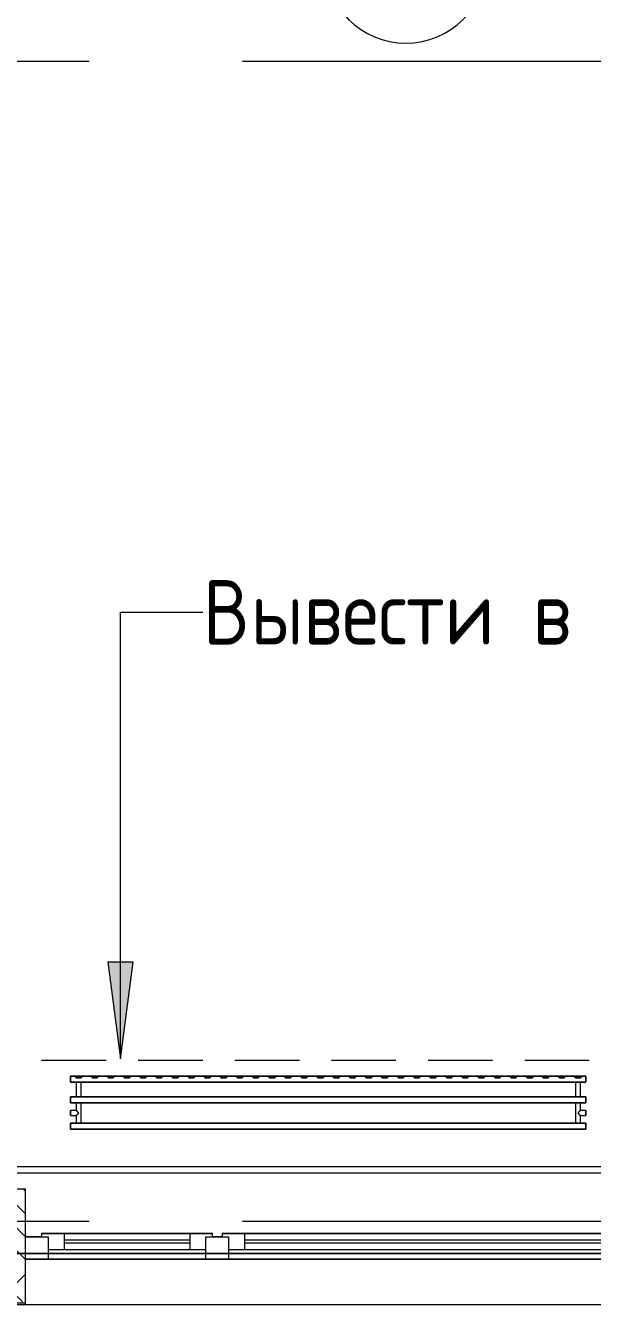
# Model space of a CAD drawing. Header units: millimetres. Extents: x 81368 to 286493, y -8553 to 29000.
# Drawn here: x 113680 to 115440, y -258 to 3710 of the extents above; entities that cross this region are included whole.
import ezdxf

# ---------------------------------------------------------------- set-up
doc = ezdxf.new("R2010")
doc.units = ezdxf.units.MM
doc.linetypes.add('ADSK_Штрих_ш2 п1', pattern=[300, 200, -100])
doc.linetypes.add('Осевая', pattern=[3175, 635, -476.25, 1587.5, -476.25])
for name, color, linetype, lineweight in [('A-AREA-IDEN', 7, 'Continuous', 9), ('A-DETL-2', 7, 'ADSK_Штрих_ш2 п1', 9), ('A-GLAZ', 7, 'Continuous', 9), ('A-WALL', 7, 'Continuous', 9), ('A-WALL-1', 7, 'Continuous', 13), ('I-WALL', 7, 'Continuous', 9), ('Оси-2', 7, 'Осевая', 9)]:
    doc.layers.add(name, color=color, linetype=linetype, lineweight=lineweight)
for name, color, linetype, lineweight, true_color in [('A-FLOR-1', 7, 'Continuous', 9, 0xaaaaaa), ('G-ANNO-TEXT-1', 7, 'Continuous', 9, 0x3c3c3c), ('M-EQPM-1', 7, 'Continuous', 9, 0xaaaaaa)]:
    doc.layers.add(name, color=color, linetype=linetype, lineweight=lineweight, true_color=true_color)
doc.styles.add('GOST Common_1', font='GOST_Common.ttf', dxfattribs={"width": 0.9, "height": 200})

# ---------------------------------------------------------------- blocks, each defined once
blk = doc.blocks.new('120_Окно_СКБ_2Ст_Фрамуга сверху - 120_Окно_СКБ_2Ст_2300х2500_h_ ДОО-19727959-План монтажа стен и перегородок 1 этажа в осях 23_1-33')
at = {"layer": 'A-GLAZ'}
for p, q in [((-1150, -127), (-1150, -57)), ((-1150, -57), (-1080, -57)), ((1150, -57), (-1150, -57)), ((-1080, -57), (-1080, -127)), ((-1080, -57), (1080, -57)), ((520, -127), (520, -57)), ((520, -57), (590, -57)), ((590, -57), (590, -127)), ((1080, -127), (1080, -57)), ((1080, -57), (1150, -57)), ((1150, -57), (1150, -127)), ((520, -87), (-1080, -87)), ((-1080, -87), (-1080, -127)), ((-1030, -137), (-1030, -87)), ((-1030, -107), (470, -107)), ((470, -117), (-1030, -117)), ((470, -137), (470, -87)), ((520, -127), (520, -87)), ((1080, -87), (590, -87)), ((590, -87), (590, -127)), ((640, -137), (640, -87)), ((640, -107), (1030, -107)), ((1030, -117), (640, -117)), ((1030, -137), (1030, -87)), ((1080, -127), (1080, -87)), ((-1080, -127), (-1150, -127)), ((-1150, -127), (-1100, -127)), ((-1080, -127), (-1100, -127)), ((-1100, -127), (-1100, -137)), ((-1100, -137), (540, -137)), ((540, -137), (-1100, -137)), ((590, -127), (520, -127)), ((540, -127), (520, -127)), ((540, -127), (570, -127)), ((540, -127), (570, -127)), ((540, -137), (540, -127)), ((590, -127), (570, -127)), ((570, -127), (570, -137)), ((570, -137), (1100, -137)), ((1100, -137), (570, -137)), ((1150, -127), (1080, -127)), ((1100, -127), (1080, -127)), ((1100, -127), (1150, -127)), ((1100, -137), (1100, -127))]:
    blk.add_line(p, q, dxfattribs=at)
blk = doc.blocks.new('radiator_prado_classic_z_tip_30_po exemplyaru - Classic Z Тип 30-300-V26-План монтажа стен и перегородок 1 этажа в осях 23_1-33')
at = {"layer": 'M-EQPM-1'}
for p, q in [((0, 228), (0, 210)), ((1600, 228), (0, 228)), ((0, 210), (0, 228)), ((0, 228), (12.5, 228)), ((0, 210), (1600, 210)), ((17.5, 210), (0, 210)), ((12.5, 228), (37.5, 228)), ((37.5, 228), (12.5, 228)), ((12.5, 228), (37.5, 228)), ((12.5, 228), (17.5, 223)), ((12.5, 228), (17.5, 223)), ((32.5, 223), (17.5, 223)), ((17.5, 223), (32.5, 223)), ((17.5, 210), (17.5, 164)), ((17.5, 210), (17.5, 164)), ((32.5, 210), (17.5, 210)), ((17.5, 210), (28.7, 210)), ((32.5, 210), (17.5, 210)), ((17.5, 210), (32.5, 210)), ((31.5, 210), (18.5, 210)), ((28.7, 210), (30.3, 210)), ((30.3, 210), (32.5, 210)), ((32.5, 223), (37.5, 228)), ((37.5, 228), (32.5, 223)), ((32.5, 164), (32.5, 210)), ((32.5, 164), (32.5, 210)), ((1567.5, 210), (32.5, 210)), ((37.5, 228), (62.5, 228)), ((62.5, 228), (87.5, 228)), ((87.5, 228), (62.5, 228)), ((62.5, 228), (87.5, 228)), ((62.5, 228), (67.5, 223)), ((62.5, 228), (67.5, 223)), ((82.5, 223), (67.5, 223)), ((67.5, 223), (82.5, 223)), ((82.5, 223), (87.5, 228)), ((87.5, 228), (82.5, 223)), ((87.5, 228), (112.5, 228)), ((112.5, 228), (137.5, 228)), ((137.5, 228), (112.5, 228)), ((112.5, 228), (137.5, 228)), ((112.5, 228), (117.5, 223)), ((112.5, 228), (117.5, 223)), ((132.5, 223), (117.5, 223)), ((117.5, 223), (132.5, 223)), ((132.5, 223), (137.5, 228)), ((137.5, 228), (132.5, 223)), ((137.5, 228), (162.5, 228)), ((162.5, 228), (187.5, 228)), ((187.5, 228), (162.5, 228)), ((162.5, 228), (187.5, 228)), ((162.5, 228), (167.5, 223)), ((162.5, 228), (167.5, 223)), ((182.5, 223), (167.5, 223)), ((167.5, 223), (182.5, 223)), ((182.5, 223), (187.5, 228)), ((187.5, 228), (182.5, 223)), ((187.5, 228), (212.5, 228)), ((212.5, 228), (237.5, 228)), ((237.5, 228), (212.5, 228)), ((212.5, 228), (237.5, 228)), ((212.5, 228), (217.5, 223)), ((212.5, 228), (217.5, 223)), ((232.5, 223), (217.5, 223)), ((217.5, 223), (232.5, 223)), ((232.5, 223), (237.5, 228)), ((237.5, 228), (232.5, 223)), ((237.5, 228), (262.5, 228)), ((262.5, 228), (287.5, 228)), ((287.5, 228), (262.5, 228)), ((262.5, 228), (287.5, 228)), ((262.5, 228), (267.5, 223)), ((262.5, 228), (267.5, 223)), ((282.5, 223), (267.5, 223)), ((267.5, 223), (282.5, 223)), ((282.5, 223), (287.5, 228)), ((287.5, 228), (282.5, 223)), ((287.5, 228), (312.5, 228)), ((312.5, 228), (337.5, 228)), ((337.5, 228), (312.5, 228)), ((312.5, 228), (337.5, 228)), ((312.5, 228), (317.5, 223)), ((312.5, 228), (317.5, 223)), ((332.5, 223), (317.5, 223)), ((317.5, 223), (332.5, 223)), ((332.5, 223), (337.5, 228)), ((337.5, 228), (332.5, 223)), ((337.5, 228), (362.5, 228)), ((362.5, 228), (387.5, 228)), ((387.5, 228), (362.5, 228)), ((362.5, 228), (387.5, 228)), ((362.5, 228), (367.5, 223)), ((362.5, 228), (367.5, 223)), ((382.5, 223), (367.5, 223)), ((367.5, 223), (382.5, 223)), ((382.5, 223), (387.5, 228)), ((387.5, 228), (382.5, 223)), ((387.5, 228), (412.5, 228)), ((412.5, 228), (437.5, 228)), ((437.5, 228), (412.5, 228)), ((412.5, 228), (437.5, 228)), ((412.5, 228), (417.5, 223)), ((412.5, 228), (417.5, 223)), ((432.5, 223), (417.5, 223)), ((417.5, 223), (432.5, 223)), ((432.5, 223), (437.5, 228)), ((437.5, 228), (432.5, 223)), ((437.5, 228), (462.5, 228)), ((462.5, 228), (487.5, 228)), ((487.5, 228), (462.5, 228)), ((462.5, 228), (487.5, 228)), ((462.5, 228), (467.5, 223)), ((462.5, 228), (467.5, 223)), ((482.5, 223), (467.5, 223)), ((467.5, 223), (482.5, 223)), ((482.5, 223), (487.5, 228)), ((487.5, 228), (482.5, 223)), ((487.5, 228), (512.5, 228)), ((512.5, 228), (537.5, 228)), ((537.5, 228), (512.5, 228)), ((512.5, 228), (537.5, 228)), ((512.5, 228), (517.5, 223)), ((512.5, 228), (517.5, 223)), ((532.5, 223), (517.5, 223)), ((517.5, 223), (532.5, 223)), ((532.5, 223), (537.5, 228)), ((537.5, 228), (532.5, 223)), ((537.5, 228), (562.5, 228)), ((562.5, 228), (587.5, 228)), ((587.5, 228), (562.5, 228)), ((562.5, 228), (587.5, 228)), ((562.5, 228), (567.5, 223)), ((562.5, 228), (567.5, 223)), ((582.5, 223), (567.5, 223)), ((567.5, 223), (582.5, 223)), ((582.5, 223), (587.5, 228)), ((587.5, 228), (582.5, 223)), ((587.5, 228), (612.5, 228)), ((612.5, 228), (637.5, 228)), ((637.5, 228), (612.5, 228)), ((612.5, 228), (637.5, 228)), ((612.5, 228), (617.5, 223)), ((612.5, 228), (617.5, 223)), ((632.5, 223), (617.5, 223)), ((617.5, 223), (632.5, 223)), ((632.5, 223), (637.5, 228)), ((637.5, 228), (632.5, 223)), ((637.5, 228), (662.5, 228)), ((662.5, 228), (687.5, 228)), ((687.5, 228), (662.5, 228)), ((662.5, 228), (687.5, 228)), ((662.5, 228), (667.5, 223)), ((662.5, 228), (667.5, 223)), ((682.5, 223), (667.5, 223)), ((667.5, 223), (682.5, 223)), ((682.5, 223), (687.5, 228)), ((687.5, 228), (682.5, 223)), ((687.5, 228), (712.5, 228)), ((712.5, 228), (737.5, 228)), ((737.5, 228), (712.5, 228)), ((712.5, 228), (737.5, 228)), ((712.5, 228), (717.5, 223)), ((712.5, 228), (717.5, 223)), ((732.5, 223), (717.5, 223)), ((717.5, 223), (732.5, 223)), ((732.5, 223), (737.5, 228)), ((737.5, 228), (732.5, 223)), ((737.5, 228), (762.5, 228)), ((762.5, 228), (787.5, 228)), ((787.5, 228), (762.5, 228)), ((762.5, 228), (787.5, 228)), ((762.5, 228), (767.5, 223)), ((762.5, 228), (767.5, 223)), ((782.5, 223), (767.5, 223)), ((767.5, 223), (782.5, 223)), ((782.5, 223), (787.5, 228)), ((787.5, 228), (782.5, 223)), ((787.5, 228), (812.5, 228)), ((812.5, 228), (837.5, 228)), ((837.5, 228), (812.5, 228)), ((812.5, 228), (837.5, 228)), ((812.5, 228), (817.5, 223)), ((812.5, 228), (817.5, 223)), ((832.5, 223), (817.5, 223)), ((817.5, 223), (832.5, 223)), ((832.5, 223), (837.5, 228)), ((837.5, 228), (832.5, 223)), ((837.5, 228), (862.5, 228)), ((862.5, 228), (887.5, 228)), ((887.5, 228), (862.5, 228)), ((862.5, 228), (887.5, 228)), ((862.5, 228), (867.5, 223)), ((862.5, 228), (867.5, 223)), ((882.5, 223), (867.5, 223)), ((867.5, 223), (882.5, 223)), ((882.5, 223), (887.5, 228)), ((887.5, 228), (882.5, 223)), ((887.5, 228), (912.5, 228)), ((912.5, 228), (937.5, 228)), ((937.5, 228), (912.5, 228)), ((912.5, 228), (937.5, 228)), ((912.5, 228), (917.5, 223)), ((912.5, 228), (917.5, 223)), ((932.5, 223), (917.5, 223)), ((917.5, 223), (932.5, 223)), ((932.5, 223), (937.5, 228)), ((937.5, 228), (932.5, 223)), ((937.5, 228), (962.5, 228)), ((962.5, 228), (987.5, 228)), ((987.5, 228), (962.5, 228)), ((962.5, 228), (987.5, 228)), ((962.5, 228), (967.5, 223)), ((962.5, 228), (967.5, 223)), ((982.5, 223), (967.5, 223)), ((967.5, 223), (982.5, 223)), ((982.5, 223), (987.5, 228)), ((987.5, 228), (982.5, 223)), ((987.5, 228), (1012.5, 228)), ((1012.5, 228), (1037.5, 228)), ((1037.5, 228), (1012.5, 228)), ((1012.5, 228), (1037.5, 228)), ((1012.5, 228), (1017.5, 223)), ((1012.5, 228), (1017.5, 223)), ((1032.5, 223), (1017.5, 223)), ((1017.5, 223), (1032.5, 223)), ((1032.5, 223), (1037.5, 228)), ((1037.5, 228), (1032.5, 223)), ((1037.5, 228), (1062.5, 228)), ((1062.5, 228), (1087.5, 228)), ((1087.5, 228), (1062.5, 228)), ((1062.5, 228), (1087.5, 228)), ((1062.5, 228), (1067.5, 223)), ((1062.5, 228), (1067.5, 223)), ((1082.5, 223), (1067.5, 223)), ((1067.5, 223), (1082.5, 223)), ((1082.5, 223), (1087.5, 228)), ((1087.5, 228), (1082.5, 223)), ((1087.5, 228), (1112.5, 228)), ((1112.5, 228), (1137.5, 228)), ((1137.5, 228), (1112.5, 228)), ((1112.5, 228), (1137.5, 228)), ((1112.5, 228), (1117.5, 223)), ((1112.5, 228), (1117.5, 223)), ((1132.5, 223), (1117.5, 223)), ((1117.5, 223), (1132.5, 223)), ((1132.5, 223), (1137.5, 228)), ((1137.5, 228), (1132.5, 223)), ((1137.5, 228), (1162.5, 228)), ((1162.5, 228), (1187.5, 228)), ((1187.5, 228), (1162.5, 228)), ((1162.5, 228), (1187.5, 228)), ((1162.5, 228), (1167.5, 223)), ((1162.5, 228), (1167.5, 223)), ((1182.5, 223), (1167.5, 223)), ((1167.5, 223), (1182.5, 223)), ((1182.5, 223), (1187.5, 228)), ((1187.5, 228), (1182.5, 223)), ((1187.5, 228), (1212.5, 228)), ((1212.5, 228), (1237.5, 228)), ((1237.5, 228), (1212.5, 228)), ((1212.5, 228), (1237.5, 228)), ((1212.5, 228), (1217.5, 223)), ((1212.5, 228), (1217.5, 223)), ((1232.5, 223), (1217.5, 223)), ((1217.5, 223), (1232.5, 223)), ((1232.5, 223), (1237.5, 228)), ((1237.5, 228), (1232.5, 223)), ((1237.5, 228), (1262.5, 228)), ((1262.5, 228), (1287.5, 228)), ((1287.5, 228), (1262.5, 228)), ((1262.5, 228), (1287.5, 228)), ((1262.5, 228), (1267.5, 223)), ((1262.5, 228), (1267.5, 223)), ((1282.5, 223), (1267.5, 223)), ((1267.5, 223), (1282.5, 223)), ((1282.5, 223), (1287.5, 228)), ((1287.5, 228), (1282.5, 223)), ((1287.5, 228), (1312.5, 228)), ((1312.5, 228), (1337.5, 228)), ((1337.5, 228), (1312.5, 228)), ((1312.5, 228), (1337.5, 228)), ((1312.5, 228), (1317.5, 223)), ((1312.5, 228), (1317.5, 223)), ((1332.5, 223), (1317.5, 223)), ((1317.5, 223), (1332.5, 223)), ((1332.5, 223), (1337.5, 228)), ((1337.5, 228), (1332.5, 223)), ((1337.5, 228), (1362.5, 228)), ((1362.5, 228), (1387.5, 228)), ((1387.5, 228), (1362.5, 228)), ((1362.5, 228), (1387.5, 228)), ((1362.5, 228), (1367.5, 223)), ((1362.5, 228), (1367.5, 223)), ((1382.5, 223), (1367.5, 223)), ((1367.5, 223), (1382.5, 223)), ((1382.5, 223), (1387.5, 228)), ((1387.5, 228), (1382.5, 223)), ((1387.5, 228), (1412.5, 228)), ((1412.5, 228), (1437.5, 228)), ((1437.5, 228), (1412.5, 228)), ((1412.5, 228), (1437.5, 228)), ((1412.5, 228), (1417.5, 223)), ((1412.5, 228), (1417.5, 223)), ((1432.5, 223), (1417.5, 223)), ((1417.5, 223), (1432.5, 223)), ((1432.5, 223), (1437.5, 228)), ((1437.5, 228), (1432.5, 223)), ((1437.5, 228), (1462.5, 228)), ((1462.5, 228), (1487, 228)), ((1487.5, 228), (1462.5, 228)), ((1462.5, 228), (1487.5, 228)), ((1462.5, 228), (1467.5, 223)), ((1462.5, 228), (1467.5, 223)), ((1482.5, 223), (1467.5, 223)), ((1467.5, 223), (1482.5, 223)), ((1482.5, 223), (1487.5, 228)), ((1487.5, 228), (1482.5, 223)), ((1487.5, 228), (1512.5, 228)), ((1512.5, 228), (1537.5, 228)), ((1537.5, 228), (1512.5, 228)), ((1512.5, 228), (1537.5, 228)), ((1512.5, 228), (1517.5, 223)), ((1512.5, 228), (1517.5, 223)), ((1532.5, 223), (1517.5, 223)), ((1517.5, 223), (1532.5, 223)), ((1532.5, 223), (1537.5, 228)), ((1537.5, 228), (1532.5, 223)), ((1537.5, 228), (1562.5, 228)), ((1562.5, 228), (1587.5, 228)), ((1587.5, 228), (1562.5, 228)), ((1562.5, 228), (1587.5, 228)), ((1562.5, 228), (1567.5, 223)), ((1562.5, 228), (1567.5, 223)), ((1582.5, 223), (1567.5, 223)), ((1567.5, 223), (1582.5, 223)), ((1567.5, 210), (1567.5, 164)), ((1567.5, 210), (1567.5, 164)), ((1578.7, 210), (1567.5, 210)), ((1567.5, 210), (1582.5, 210)), ((1582.5, 210), (1567.5, 210)), ((1567.5, 210), (1578.7, 210)), ((1581.5, 210), (1568.5, 210)), ((1582.5, 210), (1578.7, 210)), ((1578.7, 210), (1580.3, 210)), ((1580.3, 210), (1581.5, 210)), ((1581.5, 210), (1582.5, 210)), ((1582.5, 223), (1587.5, 228)), ((1587.5, 228), (1582.5, 223)), ((1582.5, 164), (1582.5, 210)), ((1582.5, 164), (1582.5, 210)), ((1600, 210), (1582.5, 210)), ((1587.5, 228), (1600, 228)), ((1600, 210), (1600, 228)), ((1600, 228), (1600, 210)), ((1600, 164), (0, 164)), ((0, 164), (0, 146)), ((0, 146), (0, 164)), ((0, 164), (17.5, 164)), ((26.9, 164), (17.5, 164)), ((17.5, 164), (32.5, 164)), ((19.7, 164), (17.5, 164)), ((17.5, 164), (32.5, 164)), ((18.5, 164), (31.5, 164)), ((21.3, 164), (19.7, 164)), ((26.9, 164), (21.3, 164)), ((32.2, 164), (26.9, 164)), ((28.7, 164), (26.9, 164)), ((32.2, 164), (28.7, 164)), ((32.5, 164), (32.2, 164)), ((32.5, 164), (32.2, 164)), ((32.5, 164), (1567.5, 164)), ((1580.3, 164), (1567.5, 164)), ((1567.5, 164), (1582.5, 164)), ((1582.5, 164), (1567.5, 164)), ((1567.5, 164), (1582.5, 164)), ((1568.5, 164), (1581.5, 164)), ((1582.2, 164), (1580.3, 164)), ((1582.5, 164), (1582.2, 164)), ((1582.5, 164), (1600, 164)), ((1600, 146), (1600, 164)), ((1600, 164), (1600, 146)), ((0, 146), (1600, 146)), ((17.5, 146), (0, 146)), ((17.5, 121.5), (0, 121.5)), ((17.5, 121.5), (0, 121.5)), ((0, 121.5), (0, 121.2)), ((0, 106.5), (0, 121.5)), ((0, 121.2), (0, 106.8)), ((0, 121.2), (0, 120.5)), ((0, 120.5), (0, 121.2)), ((0, 121.2), (0, 121.2)), ((0, 120.5), (0, 119.3)), ((0, 119.3), (0, 120.5)), ((0, 119.3), (0, 117.8)), ((0, 117.8), (0, 119.3)), ((17.5, 146), (17.5, 121.5)), ((17.5, 146), (17.5, 121.5)), ((17.5, 146), (32.5, 146)), ((32.5, 146), (17.5, 146)), ((17.5, 146), (28.7, 146)), ((32.5, 146), (17.5, 146)), ((31.5, 146), (18.5, 146)), ((28.7, 146), (30.3, 146)), ((30.3, 146), (31.5, 146)), ((31.5, 146), (32.2, 146)), ((32.2, 146), (32.5, 146)), ((32.5, 82), (32.5, 146)), ((32.5, 82), (32.5, 146)), ((1567.5, 146), (32.5, 146)), ((1567.5, 146), (1567.5, 82)), ((1567.5, 146), (1567.5, 82)), ((1567.5, 146), (1582.5, 146)), ((1582.5, 146), (1567.5, 146)), ((1567.5, 146), (1582.5, 146)), ((1567.8, 146), (1567.5, 146)), ((1568.5, 146), (1567.8, 146)), ((1582.5, 146), (1568.5, 146)), ((1581.5, 146), (1568.5, 146)), ((1582.5, 121.5), (1582.5, 146)), ((1582.5, 121.5), (1582.5, 146)), ((1600, 146), (1582.5, 146)), ((1600, 121.5), (1582.5, 121.5)), ((1600, 121.5), (1582.5, 121.5)), ((1600, 121.5), (1600, 106.5)), ((1600, 121.2), (1600, 121.5)), ((1600, 121.5), (1600, 121.2)), ((1600, 121.2), (1600, 121.5)), ((1600, 106.8), (1600, 121.2)), ((1600, 121.2), (1600, 106.8)), ((1600, 106.8), (1600, 121.2)), ((0, 117.8), (0, 115.9)), ((0, 115.9), (0, 117.8)), ((0, 115.9), (0, 114)), ((0, 114), (0, 115.9)), ((0, 114), (0, 112.1)), ((0, 112.1), (0, 114)), ((0, 112.1), (0, 110.2)), ((0, 110.2), (0, 112.1)), ((0, 110.2), (0, 108.7)), ((0, 108.7), (0, 110.2)), ((0, 108.7), (0, 106.8)), ((0, 106.8), (0, 108.7)), ((0, 106.8), (0, 106.5)), ((0, 106.8), (0, 106.8)), ((0, 106.5), (17.5, 106.5)), ((0, 106.5), (17.5, 106.5)), ((1600, 82), (0, 82)), ((0, 82), (0, 64)), ((0, 64), (0, 82)), ((0, 82), (17.5, 82)), ((17.5, 106.5), (17.5, 82)), ((17.5, 106.5), (17.5, 82)), ((26.9, 82), (17.5, 82)), ((17.5, 82), (32.5, 82)), ((19.7, 82), (17.5, 82)), ((17.5, 82), (32.5, 82)), ((18.5, 82), (31.5, 82)), ((21.3, 82), (19.7, 82)), ((23.1, 82), (21.3, 82)), ((25, 82), (23.1, 82)), ((26.9, 82), (25, 82)), ((32.5, 82), (26.9, 82)), ((28.7, 82), (26.9, 82)), ((30.3, 82), (28.7, 82)), ((31.5, 82), (30.3, 82)), ((32.2, 82), (31.5, 82)), ((32.5, 82), (32.2, 82)), ((32.5, 82), (1567.5, 82)), ((1581.5, 82), (1567.5, 82)), ((1567.5, 82), (1582.5, 82)), ((1582.5, 82), (1567.5, 82)), ((1567.5, 82), (1568.5, 82)), ((1568.5, 82), (1582.5, 82)), ((1568.5, 82), (1581.5, 82)), ((1582.2, 82), (1581.5, 82)), ((1582.5, 82), (1582.2, 82)), ((1582.5, 82), (1582.5, 106.5)), ((1582.5, 106.5), (1600, 106.5)), ((1582.5, 82), (1582.5, 106.5)), ((1582.5, 106.5), (1600, 106.5)), ((1582.5, 82), (1600, 82)), ((1600, 106.5), (1600, 106.8)), ((1600, 106.8), (1600, 106.5)), ((1600, 106.5), (1600, 106.8)), ((1600, 64), (1600, 82)), ((1600, 82), (1600, 64)), ((1600, 64), (0, 64)), ((0, 64), (1600, 64))]:
    blk.add_line(p, q, dxfattribs=at)
for points, knots in [([(17.8, 121.2), (17.7, 121.3), (17.7, 121.3), (17.5, 121.5), (17.5, 121.5), (17.5, 121.5)], [0.8571429, 0.8571429, 0.8571429, 0.8571429, 0.8928571, 0.9285714, 1, 1, 1, 1]), ([(17.5, 121.5), (17.5, 121.5), (17.5, 121.5), (17.7, 121.3), (17.7, 121.3), (17.8, 121.2)], [0, 0, 0, 0, 0.0714286, 0.1071429, 0.1428571, 0.1428571, 0.1428571, 0.1428571]), ([(17.5, 121.5), (17.5, 121.5), (17.5, 121.5), (17.7, 121.3), (17.7, 121.3), (17.8, 121.2)], [0, 0, 0, 0, 0.0714286, 0.1071429, 0.1428571, 0.1428571, 0.1428571, 0.1428571]), ([(25, 114), (24.5, 114.5), (23.6, 115.4), (22.4, 116.6), (21.6, 117.4), (21.1, 117.9), (20.8, 118.2), (20.5, 118.5), (20.2, 118.8), (19.8, 119.1), (19.6, 119.4), (19.3, 119.7), (19, 120), (18.7, 120.3), (18.5, 120.5), (18.3, 120.7), (18.1, 120.9), (17.9, 121.1), (17.8, 121.2), (17.7, 121.3), (17.5, 121.5), (17.5, 121.5), (17.5, 121.5)], [0, 0, 0, 0, 0.142857, 0.285714, 0.357143, 0.392857, 0.428571, 0.464286, 0.5, 0.535714, 0.571429, 0.607143, 0.642857, 0.678571, 0.714286, 0.75, 0.785714, 0.821429, 0.857143, 0.892857, 0.928571, 1, 1, 1, 1]), ([(17.8, 121.2), (17.8, 121.2), (17.9, 121.1), (18.1, 120.9), (18.3, 120.7), (18.5, 120.5), (18.7, 120.3), (19, 120), (19.3, 119.7), (19.6, 119.4), (19.8, 119.1), (20.3, 118.7), (20.7, 118.3), (21.1, 117.9), (21.6, 117.4), (22.4, 116.6), (23.1, 115.9), (23.6, 115.4)], [0.1428571, 0.1428571, 0.1428571, 0.1428571, 0.1785714, 0.2142857, 0.25, 0.2857143, 0.3214286, 0.3571429, 0.3928571, 0.4285714, 0.4642857, 0.5, 0.5714286, 0.6071429, 0.6428571, 0.7142857, 0.8571429, 0.8571429, 0.8571429, 0.8571429]), ([(19.6, 119.4), (19.7, 119.3), (19.9, 119.2), (20.3, 118.7), (20.6, 118.4), (20.8, 118.2)], [0.4285714, 0.4285714, 0.4285714, 0.4285714, 0.4642857, 0.5, 0.5714286, 0.5714286, 0.5714286, 0.5714286]), ([(1575, 114), (1575.5, 114.5), (1576.4, 115.4), (1577.6, 116.6), (1578.4, 117.4), (1578.9, 117.9), (1579.2, 118.2), (1579.5, 118.5), (1579.8, 118.8), (1580.1, 119.2), (1580.4, 119.4), (1580.7, 119.7), (1581, 120), (1581.3, 120.3), (1581.5, 120.5), (1581.7, 120.7), (1581.9, 120.9), (1582.1, 121.1), (1582.2, 121.2), (1582.3, 121.3), (1582.5, 121.5), (1582.5, 121.5), (1582.5, 121.5)], [0, 0, 0, 0, 0.142857, 0.285714, 0.357143, 0.392857, 0.428571, 0.464286, 0.5, 0.535714, 0.571429, 0.607143, 0.642857, 0.678571, 0.714286, 0.75, 0.785714, 0.821429, 0.857143, 0.892857, 0.928571, 1, 1, 1, 1]), ([(1582.2, 121.2), (1582.2, 121.2), (1582.1, 121.1), (1581.9, 120.9), (1581.7, 120.7), (1581.5, 120.5), (1581.3, 120.3), (1581, 120), (1580.7, 119.7), (1580.4, 119.4), (1580.1, 119.2), (1579.7, 118.7), (1579.3, 118.3), (1578.9, 117.9), (1578.4, 117.4), (1577.6, 116.6), (1576.9, 115.9), (1576.4, 115.4)], [0.1428571, 0.1428571, 0.1428571, 0.1428571, 0.1785714, 0.2142857, 0.25, 0.2857143, 0.3214286, 0.3571429, 0.3928571, 0.4285714, 0.4642857, 0.5, 0.5714286, 0.6071429, 0.6428571, 0.7142857, 0.8571429, 0.8571429, 0.8571429, 0.8571429]), ([(1582.2, 121.2), (1582.2, 121.2), (1582.1, 121.1), (1581.9, 120.9), (1581.7, 120.7), (1581.5, 120.5), (1581.3, 120.3), (1581, 120), (1580.7, 119.7), (1580.4, 119.4), (1580.1, 119.2), (1579.7, 118.7), (1579.4, 118.4), (1579.2, 118.2)], [0.1428571, 0.1428571, 0.1428571, 0.1428571, 0.1785714, 0.2142857, 0.25, 0.2857143, 0.3214286, 0.3571429, 0.3928571, 0.4285714, 0.4642857, 0.5, 0.5714286, 0.5714286, 0.5714286, 0.5714286]), ([(1582.5, 121.5), (1582.5, 121.5), (1582.5, 121.5), (1582.3, 121.3), (1582.3, 121.3), (1582.2, 121.2)], [0, 0, 0, 0, 0.0714286, 0.1071429, 0.1428571, 0.1428571, 0.1428571, 0.1428571]), ([(1582.5, 121.5), (1582.5, 121.5), (1582.5, 121.5), (1582.3, 121.3), (1582.3, 121.3), (1582.2, 121.2)], [0, 0, 0, 0, 0.0714286, 0.1071429, 0.1428571, 0.1428571, 0.1428571, 0.1428571]), ([(1582.2, 121.2), (1582.3, 121.3), (1582.3, 121.3), (1582.5, 121.5), (1582.5, 121.5), (1582.5, 121.5)], [0.8571429, 0.8571429, 0.8571429, 0.8571429, 0.8928571, 0.9285714, 1, 1, 1, 1]), ([(17.5, 106.5), (17.5, 106.5), (17.5, 106.5), (17.7, 106.7), (17.8, 106.8), (17.9, 106.9), (18.1, 107.1), (18.3, 107.3), (18.5, 107.5), (18.7, 107.7), (19, 108), (19.3, 108.3), (19.6, 108.6), (19.8, 108.9), (20.3, 109.3), (20.7, 109.7), (21.1, 110.1), (21.6, 110.6), (22.4, 111.4), (23.6, 112.6), (24.5, 113.5), (25, 114)], [0, 0, 0, 0, 0.071429, 0.107143, 0.142857, 0.178571, 0.214286, 0.25, 0.285714, 0.321429, 0.357143, 0.392857, 0.428571, 0.464286, 0.5, 0.571429, 0.607143, 0.642857, 0.714286, 0.857143, 1, 1, 1, 1]), ([(17.5, 106.5), (17.5, 106.5), (17.5, 106.5), (17.7, 106.7), (17.7, 106.7), (17.8, 106.8)], [0, 0, 0, 0, 0.0714286, 0.1071429, 0.1428571, 0.1428571, 0.1428571, 0.1428571]), ([(17.8, 106.8), (17.7, 106.7), (17.7, 106.7), (17.5, 106.5), (17.5, 106.5), (17.5, 106.5)], [0.8571429, 0.8571429, 0.8571429, 0.8571429, 0.8928571, 0.9285714, 1, 1, 1, 1]), ([(17.8, 106.8), (17.7, 106.7), (17.7, 106.7), (17.5, 106.5), (17.5, 106.5), (17.5, 106.5)], [0.8571429, 0.8571429, 0.8571429, 0.8571429, 0.8928571, 0.9285714, 1, 1, 1, 1]), ([(22.1, 111.1), (21.9, 110.9), (21.6, 110.6), (21.1, 110.1), (20.8, 109.8), (20.5, 109.5), (20.2, 109.2), (19.8, 108.9), (19.6, 108.6), (19.3, 108.3), (19, 108), (18.7, 107.7), (18.5, 107.5), (18.3, 107.3), (18.1, 107.1), (17.9, 106.9), (17.8, 106.8), (17.8, 106.8)], [0.2857143, 0.2857143, 0.2857143, 0.2857143, 0.3571429, 0.3928571, 0.4285714, 0.4642857, 0.5, 0.5357143, 0.5714286, 0.6071429, 0.6428571, 0.6785714, 0.7142857, 0.75, 0.7857143, 0.8214286, 0.8571429, 0.8571429, 0.8571429, 0.8571429]), ([(17.8, 106.8), (17.8, 106.8), (17.9, 106.9), (18.1, 107.1), (18.3, 107.3), (18.5, 107.5), (18.7, 107.7), (19, 108), (19.3, 108.3), (19.6, 108.6), (19.9, 108.8), (20.3, 109.3), (20.6, 109.6), (20.8, 109.8)], [0.1428571, 0.1428571, 0.1428571, 0.1428571, 0.1785714, 0.2142857, 0.25, 0.2857143, 0.3214286, 0.3571429, 0.3928571, 0.4285714, 0.4642857, 0.5, 0.5714286, 0.5714286, 0.5714286, 0.5714286]), ([(22.1, 116.9), (21.9, 117.1), (21.6, 117.4), (21.1, 117.9), (20.9, 118.1), (20.8, 118.2)], [0.2857143, 0.2857143, 0.2857143, 0.2857143, 0.3571429, 0.3928571, 0.4285714, 0.4285714, 0.4285714, 0.4285714]), ([(20.8, 118.2), (20.9, 118.1), (21.1, 117.9), (21.6, 117.4), (21.9, 117.1), (22.1, 116.9)], [0.5714286, 0.5714286, 0.5714286, 0.5714286, 0.6071429, 0.6428571, 0.7142857, 0.7142857, 0.7142857, 0.7142857]), ([(20.8, 109.8), (20.9, 109.9), (21.1, 110.1), (21.6, 110.6), (21.9, 110.9), (22.1, 111.1)], [0.5714286, 0.5714286, 0.5714286, 0.5714286, 0.6071429, 0.6428571, 0.7142857, 0.7142857, 0.7142857, 0.7142857]), ([(22.1, 111.1), (21.9, 110.9), (21.6, 110.6), (21.1, 110.1), (20.9, 109.9), (20.8, 109.8)], [0.2857143, 0.2857143, 0.2857143, 0.2857143, 0.3571429, 0.3928571, 0.4285714, 0.4285714, 0.4285714, 0.4285714]), ([(1582.5, 106.5), (1582.5, 106.5), (1582.5, 106.5), (1582.3, 106.7), (1582.2, 106.8), (1582.1, 106.9), (1581.9, 107.1), (1581.7, 107.3), (1581.5, 107.5), (1581.3, 107.7), (1581, 108), (1580.7, 108.3), (1580.4, 108.6), (1580.1, 108.8), (1579.7, 109.3), (1579.3, 109.7), (1578.9, 110.1), (1578.4, 110.6), (1577.6, 111.4), (1576.4, 112.6), (1575.5, 113.5), (1575, 114)], [0, 0, 0, 0, 0.071429, 0.107143, 0.142857, 0.178571, 0.214286, 0.25, 0.285714, 0.321429, 0.357143, 0.392857, 0.428571, 0.464286, 0.5, 0.571429, 0.607143, 0.642857, 0.714286, 0.857143, 1, 1, 1, 1]), ([(1579.2, 118.2), (1579.1, 118.1), (1578.9, 117.9), (1578.4, 117.4), (1577.6, 116.6), (1576.9, 115.9), (1576.4, 115.4)], [0.5714286, 0.5714286, 0.5714286, 0.5714286, 0.6071429, 0.6428571, 0.7142857, 0.8571429, 0.8571429, 0.8571429, 0.8571429]), ([(1577.9, 116.9), (1578.1, 117.1), (1578.4, 117.4), (1578.9, 117.9), (1579.1, 118.1), (1579.2, 118.2)], [0.2857143, 0.2857143, 0.2857143, 0.2857143, 0.3571429, 0.3928571, 0.4285714, 0.4285714, 0.4285714, 0.4285714]), ([(1577.9, 111.1), (1578.1, 110.9), (1578.4, 110.6), (1578.9, 110.1), (1579.1, 109.9), (1579.2, 109.8)], [0.2857143, 0.2857143, 0.2857143, 0.2857143, 0.3571429, 0.3928571, 0.4285714, 0.4285714, 0.4285714, 0.4285714]), ([(1577.9, 111.1), (1578.1, 110.9), (1578.4, 110.6), (1578.9, 110.1), (1579.2, 109.8), (1579.5, 109.5), (1579.8, 109.2), (1580.1, 108.8), (1580.4, 108.6), (1580.7, 108.3), (1581, 108), (1581.3, 107.7), (1581.5, 107.5), (1581.7, 107.3), (1581.9, 107.1), (1582.1, 106.9), (1582.2, 106.8), (1582.2, 106.8)], [0.2857143, 0.2857143, 0.2857143, 0.2857143, 0.3571429, 0.3928571, 0.4285714, 0.4642857, 0.5, 0.5357143, 0.5714286, 0.6071429, 0.6428571, 0.6785714, 0.7142857, 0.75, 0.7857143, 0.8214286, 0.8571429, 0.8571429, 0.8571429, 0.8571429]), ([(1580.4, 108.6), (1580.3, 108.7), (1580.1, 108.8), (1579.7, 109.3), (1579.3, 109.7), (1578.9, 110.1), (1578.4, 110.6), (1578.1, 110.9), (1577.9, 111.1)], [0.4285714, 0.4285714, 0.4285714, 0.4285714, 0.4642857, 0.5, 0.5714286, 0.6071429, 0.6428571, 0.7142857, 0.7142857, 0.7142857, 0.7142857]), ([(1582.2, 106.8), (1582.3, 106.7), (1582.3, 106.7), (1582.5, 106.5), (1582.5, 106.5), (1582.5, 106.5)], [0.8571429, 0.8571429, 0.8571429, 0.8571429, 0.8928571, 0.9285714, 1, 1, 1, 1]), ([(1582.2, 106.8), (1582.3, 106.7), (1582.3, 106.7), (1582.5, 106.5), (1582.5, 106.5), (1582.5, 106.5)], [0.8571429, 0.8571429, 0.8571429, 0.8571429, 0.8928571, 0.9285714, 1, 1, 1, 1]), ([(1582.5, 106.5), (1582.5, 106.5), (1582.5, 106.5), (1582.3, 106.7), (1582.3, 106.7), (1582.2, 106.8)], [0, 0, 0, 0, 0.0714286, 0.1071429, 0.1428571, 0.1428571, 0.1428571, 0.1428571])]:
    blk.add_open_spline(points, degree=3, knots=knots, dxfattribs=at)
for points in [[(20.8, 118.2), (20.7, 118.3), (20.5, 118.5), (20.2, 118.8), (19.9, 119.2), (19.6, 119.4), (19.3, 119.7), (19, 120), (18.7, 120.3), (18.5, 120.5), (18.3, 120.7), (18.1, 120.9), (17.9, 121.1), (17.8, 121.2), (17.8, 121.2)], [(17.8, 121.2), (17.8, 121.2), (17.9, 121.1), (18.1, 120.9), (18.3, 120.7), (18.5, 120.5), (18.7, 120.3), (19, 120), (19.3, 119.7), (19.5, 119.5), (19.6, 119.4)], [(1579.2, 118.2), (1579.3, 118.3), (1579.5, 118.5), (1579.8, 118.8), (1580.1, 119.2), (1580.4, 119.4), (1580.7, 119.7), (1581, 120), (1581.3, 120.3), (1581.5, 120.5), (1581.7, 120.7), (1581.9, 120.9), (1582.1, 121.1), (1582.2, 121.2), (1582.2, 121.2)], [(20.8, 109.8), (20.7, 109.7), (20.5, 109.5), (20.2, 109.2), (19.9, 108.8), (19.6, 108.6), (19.3, 108.3), (19, 108), (18.7, 107.7), (18.5, 107.5), (18.3, 107.3), (18.1, 107.1), (17.9, 106.9), (17.8, 106.8), (17.8, 106.8)], [(23.6, 115.4), (23.1, 115.9), (22.6, 116.4), (22.1, 116.9)], [(22.1, 116.9), (22.6, 116.4), (23.1, 115.9), (23.6, 115.4)], [(25, 114), (24.5, 113.5), (23.6, 112.6), (22.6, 111.6), (22.1, 111.1)], [(22.1, 111.1), (22.6, 111.6), (23.1, 112.1), (23.6, 112.6)], [(23.6, 112.6), (23.1, 112.1), (22.6, 111.6), (22.1, 111.1)], [(25, 114), (24.5, 114.5), (24, 115), (23.6, 115.4)], [(23.6, 115.4), (24, 115), (24.5, 114.5), (25, 114)], [(23.6, 115.4), (24, 115), (24.5, 114.5), (25, 114)], [(23.6, 112.6), (24, 113), (24.5, 113.5), (25, 114)], [(25, 114), (24.5, 113.5), (24, 113), (23.6, 112.6)], [(1576.4, 115.4), (1576, 115), (1575.5, 114.5), (1575, 114)], [(1576.4, 115.4), (1576, 115), (1575.5, 114.5), (1575, 114)], [(1575, 114), (1575.5, 114.5), (1576, 115), (1576.4, 115.4)], [(1575, 114), (1575.5, 113.5), (1576.4, 112.6), (1577.4, 111.6), (1577.9, 111.1)], [(1575, 114), (1575.5, 113.5), (1576.4, 112.6), (1577.4, 111.6), (1577.9, 111.1)], [(1577.9, 111.1), (1577.4, 111.6), (1576.4, 112.6), (1575.5, 113.5), (1575, 114)], [(1576.4, 115.4), (1576.9, 115.9), (1577.4, 116.4), (1577.9, 116.9)], [(1579.2, 109.8), (1579.3, 109.7), (1579.5, 109.5), (1579.8, 109.2), (1580.1, 108.8), (1580.3, 108.7), (1580.4, 108.6)], [(1580.4, 108.6), (1580.5, 108.5), (1580.7, 108.3), (1581, 108), (1581.3, 107.7), (1581.5, 107.5), (1581.7, 107.3), (1581.9, 107.1), (1582.1, 106.9), (1582.2, 106.8), (1582.2, 106.8)], [(1581.5, 107.5), (1581.4, 107.6), (1581.3, 107.7), (1581, 108), (1580.7, 108.3), (1580.5, 108.5), (1580.4, 108.6)], [(1582.2, 106.8), (1582.2, 106.8), (1582.1, 106.9), (1581.9, 107.1), (1581.7, 107.3), (1581.6, 107.4), (1581.5, 107.5)]]:
    blk.add_open_spline(points, degree=3, dxfattribs=at)
blk = doc.blocks.new('Марка_Помещения - Номер-25198446-План монтажа стен и перегородок 1 этажа в осях 23_1-33')
at = {"layer": 'A-AREA-IDEN'}
for start, end in [(360, 180), (180, 360)]:
    blk.add_arc((0, 0), 2.5, start, end, dxfattribs=at)

msp = doc.modelspace()

# ---------------------------------------------------------------- hatches: boundary and pattern name
at = {"layer": 'A-WALL'}
h = msp.add_hatch(dxfattribs=at)
h.set_pattern_fill('FP_1', color=256, style=0, pattern_type=2)
h.set_pattern_definition([(135, (0, 0), (-35.35534, -35.35534), [])])
h.paths.add_polyline_path([(123730, -100), (123730, 100), (123530, 100), (123530, -100)])
h.paths.add_polyline_path([(121130, -100), (121230, -100), (121230, 100), (121130, 100)])
h.paths.add_polyline_path([(119330, -100), (119330, 100), (118830, 100), (118830, -100), (119129.5, -100)])
h.paths.add_polyline_path([(117030, -100), (117030, 100), (115980, 100), (115980, -100), (116470.3, -100)])
h.paths.add_polyline_path([(113680, -100), (113680, 100), (113430, 100), (113430, -100)])
h.paths.add_polyline_path([(111152.1, -100), (111630, -100), (111630, 100), (110730, 100), (110730, -100)])
h.paths.add_polyline_path([(109815.8, -100), (109830, -100), (109830, 100), (109480, 100), (109480, -100), (109670, -100)])
h.paths.add_polyline_path([(106230, -100), (106230, 100), (105180, 100), (105180, -100), (105833.9, -100)])
h.paths.add_polyline_path([(102880, -100), (102880, 100), (102630, 100), (102630, -100)])
h.paths.add_polyline_path([(100830, -100), (101730, -100), (101730, 100), (100830, 100)])
h.paths.add_polyline_path([(98105, -100), (98105, 100), (97105, 100), (97105, -100), (97856.5, -100)])
h.paths.add_polyline_path([(94530, -100), (94780, -100), (94780, 100), (94530, 100), (94530, 56.5)])
h.paths.add_polyline_path([(92538.2, -100), (92730, -100), (92730, 100), (91930, 100), (91930, -100)])
h = msp.add_hatch(dxfattribs=at)
h.set_pattern_fill('FP_5', color=256, style=0, pattern_type=2)
h.set_pattern_definition([(45, (0, 0), (-70.71068, 70.71068), []), (135, (0, 0), (-70.71068, -70.71068), [])])
h.paths.add_polyline_path([(125080, -250), (125080, -100), (123530, -100), (123530, -250), (124447.7, -250)])
h.paths.add_polyline_path([(120459, -250), (121230, -250), (121230, -100), (120230, -100), (120230, -250)])
h.paths.add_polyline_path([(119129.5, -250), (119330, -250), (119330, -100), (117930, -100), (117930, -250)])
h.paths.add_polyline_path([(117030, -250), (117030, -100), (115980, -100), (115980, -250), (116470.3, -250)])
h.paths.add_polyline_path([(112530, -250), (113680, -250), (113680, -100), (112530, -100)])
h.paths.add_polyline_path([(109480, -250), (109830, -250), (109830, -100), (109480, -100)])
h.paths.add_polyline_path([(110730, -250), (111630, -250), (111630, -100), (110730, -100)])
h.paths.add_polyline_path([(107130, -250), (108030, -250), (108030, -100), (107130, -100)])
h.paths.add_polyline_path([(105833.9, -250), (106230, -250), (106230, -100), (105180, -100), (105180, -250)])
h.paths.add_polyline_path([(102880, -250), (102880, -100), (100830, -100), (100830, -250), (102630, -250)])
h.paths.add_polyline_path([(99030, -250), (99930, -250), (99930, -100), (99030, -100)])
h.paths.add_polyline_path([(98130, -250), (98130, -100), (97080, -100), (97080, -250), (97856.5, -250)])
h.paths.add_polyline_path([(93630, -250), (94780, -250), (94780, -100), (93630, -100)])
h.paths.add_polyline_path([(91030, -250), (91030, -100), (89210, -100), (89210, -250), (89879.1, -250)])
h.paths.add_polyline_path([(92538.2, -250), (92730, -250), (92730, -100), (91930, -100), (91930, -250)])
at = {"layer": 'G-ANNO-TEXT-1'}
msp.add_hatch(color=256, dxfattribs=at).paths.add_polyline_path([(113974.5, 503.8), (114014, 803.8), (113935.1, 803.8)])

# ---------------------------------------------------------------- linework, layer by layer
at = {"layer": 'A-DETL-2'}
msp.add_line((112530, 500), (116410, 500), dxfattribs=at)
at = {"layer": 'A-FLOR-1'}
msp.add_line((112890, 170), (115960, 170), dxfattribs=at)
at = {"layer": 'A-WALL'}
for p, q in [((113680, 100), (113430, 100)), ((113680, -258), (113680, 100)), ((113680, -100), (115980, -100)), ((112530, -258), (125238, -258))]:
    msp.add_line(p, q, dxfattribs=at)
at = {"layer": 'A-WALL-1'}
for p, q in [((113430, -100), (113680, -100)), ((113680, -100), (113430, -100)), ((112530, -253), (113680, -253))]:
    msp.add_line(p, q, dxfattribs=at)
at = {"layer": 'G-ANNO-TEXT-1'}
for p, q in [((113974.5, 1889.5), (114230.8, 1889.5)), ((113974.5, 503.8), (113974.5, 1889.5)), ((114014, 803.8), (113935.1, 803.8)), ((113935.1, 803.8), (113974.5, 503.8)), ((113974.5, 503.8), (114014, 803.8))]:
    msp.add_line(p, q, dxfattribs=at)
at = {"layer": 'I-WALL'}
for p, q in [((113430, 150), (115980, 150)), ((115980, -100), (113680, -100))]:
    msp.add_line(p, q, dxfattribs=at)
at = {"layer": 'Оси-2'}
for p, q in [((84667.6, 3600), (122760, 3600)), ((84667.6, 0), (122760, 0))]:
    msp.add_line(p, q, dxfattribs=at)

# ---------------------------------------------------------------- block references
at = {"layer": 'A-AREA-IDEN', "xscale": 99.99999999999993, "yscale": 99.99999999999993, "zscale": 99.99999999999993}
msp.add_blockref('Марка_Помещения - Номер-25198446-План монтажа стен и перегородок 1 этажа в осях 23_1-33', (114860.8, 3905.1), dxfattribs=at)
at = {"layer": 'A-GLAZ', "rotation": 180}
msp.add_blockref('120_Окно_СКБ_2Ст_Фрамуга сверху - 120_Окно_СКБ_2Ст_2300х2500_h_ ДОО-19727959-План монтажа стен и перегородок 1 этажа в осях 23_1-33', (114830, -175), dxfattribs=at)
at = {"layer": 'M-EQPM-1'}
msp.add_blockref('radiator_prado_classic_z_tip_30_po exemplyaru - Classic Z Тип 30-300-V26-План монтажа стен и перегородок 1 этажа в осях 23_1-33', (113820, 222), dxfattribs=at)

# ---------------------------------------------------------------- texts
at = {"layer": 'G-ANNO-TEXT-1', "char_height": 200, "attachment_point": 1, "style": 'GOST Common_1'}
for s, insert, width in [('\\fGOST Common|b0|i0|c204|p34|;\\W.9;В', (114230.8, 1989.5), 180.38), ('\\fGOST Common|b0|i0|c204|p34|;\\W.9; ', (115385.7, 1989.5), 79.367), ('ывести ', (114379.6, 1989.5), 1060.633), ('\\fGOST Common|b0|i0|c204|p34|;\\W.9;в', (115254.7, 1989.5), 158.734)]:
    msp.add_mtext(s, dxfattribs=dict(at, insert=insert, width=width))

doc.saveas('drawing.dxf')
